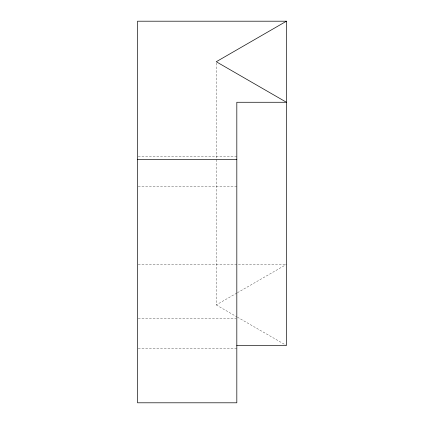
<?xml version="1.0" encoding="UTF-8"?>
<svg xmlns="http://www.w3.org/2000/svg" width="424" height="424" viewBox="0 0 424 424"><rect width="100%" height="100%" fill="white"/><g stroke="black" fill="none" stroke-linecap="round" stroke-linejoin="round"><path stroke-width="0.32" stroke-dasharray="2.12 1.59" d="M216.261 159.546L216.261 304.941L236.809 293.079M237.376 292.751L286.465 264.406M138.198 156.636L236.82 156.636M138.198 186.295L236.82 186.295M138.198 264.406L285.803 264.406M138.198 318.774L236.163 318.774M138.198 348.433L236.82 348.433M216.261 304.941L236.809 316.808M237.376 317.136L285.898 345.147M216.261 63.054L216.261 158.883"/><path stroke-width="0.64" d="M286.465 21.2L216.261 61.734L286.465 102.269L236.82 102.269L236.82 402.8L137.535 402.8L137.535 21.2L286.465 21.2L286.465 345.475L236.82 345.475M137.535 159.594L236.82 159.594"/></g></svg>
